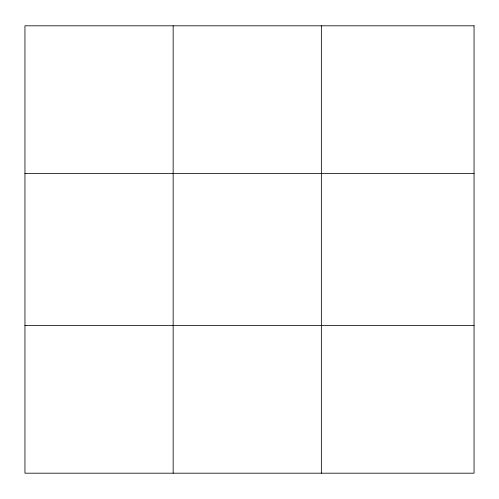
<?xml version="1.0" encoding="UTF-8"?>
<svg xmlns="http://www.w3.org/2000/svg" width="499" height="499" viewBox="0 0 499 499"><rect width="100%" height="100%" fill="white"/><g stroke="black" fill="none" stroke-linecap="round" stroke-linejoin="round"><path stroke-width="0.75" d="M173.153 25.811L173.153 473.189M321.356 25.811L321.356 473.189M24.95 173.446L474.05 173.446M24.95 325.554L474.05 325.554M474.05 25.811L474.05 473.189L24.95 473.189L24.95 25.811L474.05 25.811"/></g></svg>
